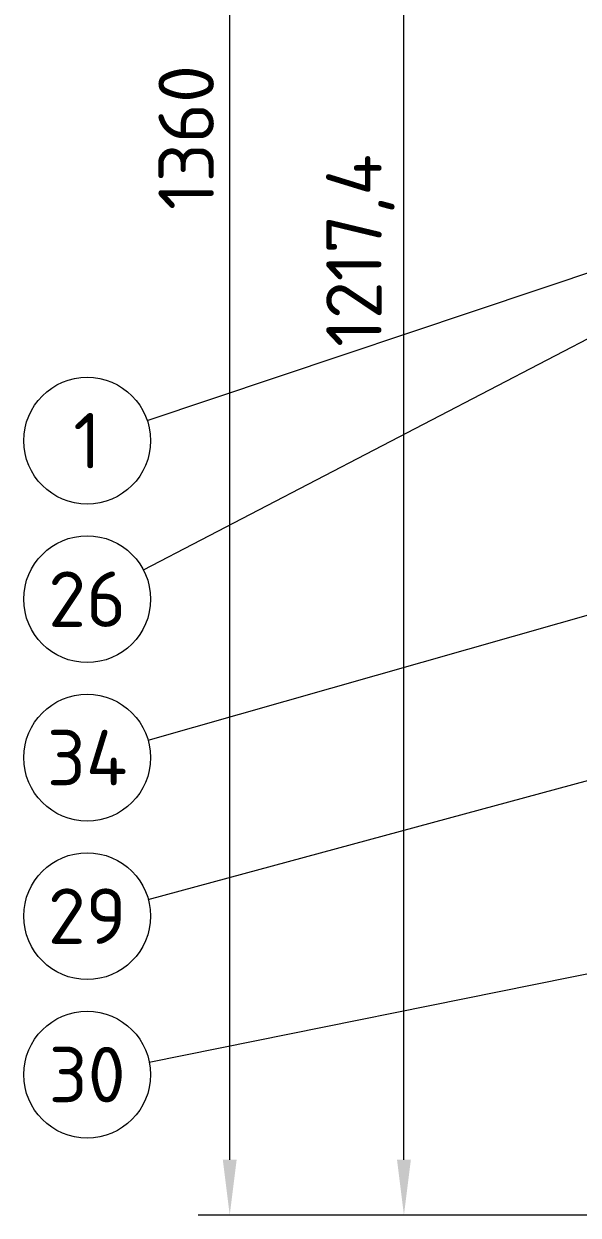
# Model space of a CAD drawing. Header units: millimetres. Extents: x 0 to 2382, y 0 to 420.
# Drawn here: x 89 to 124, y 210 to 285.2 of the extents above; entities that cross this region are included whole.
import ezdxf
from ezdxf.enums import TextEntityAlignment as Align

# ---------------------------------------------------------------- set-up
doc = ezdxf.new("R2010")
doc.units = ezdxf.units.MM
for name, color, linetype, lineweight in [('04-COTA', 3, 'CONTINUOUS', 18), ('06-TEXTO', 7, 'CONTINUOUS', 25), ('08-FINA', 5, 'CONTINUOUS', 18)]:
    doc.layers.add(name, color=color, linetype=linetype, lineweight=lineweight)
doc.styles.add('ISO3098', font='isocpeur.ttf')
doc.dimstyles.new('FLAMA-IRAM', dxfattribs={"dimtxt": 3.5, "dimasz": 3.5, "dimexe": 2, "dimexo": 1.5, "dimgap": 1, "dimtad": 1, "dimdec": 1, "dimtxsty": 'ISO3098', "dimblk": 'IRAM_FLECHA', "dimblk1": 'IRAM_FLECHA', "dimblk2": 'IRAM_FLECHA', "dimcen": 2.5, "dimclrd": 256, "dimclre": 256, "dimclrt": 256, "dimazin": 3, "dimtfac": 1, "dimtmove": 0, "dimatfit": 3, "dimlwd": 18, "dimlwe": 18})

# ---------------------------------------------------------------- blocks, each defined once
blk = doc.blocks.new('IRAM_FLECHA')
blk.add_solid([(0, 0), (-1, 0.125), (-1, -0.125)])

msp = doc.modelspace()

# ---------------------------------------------------------------- linework, layer by layer
at = {"layer": '08-FINA'}
for p, q in [((96.793, 260.14), (145.775, 276.55)), ((96.549, 250.715), (138.2, 272.384)), ((96.847, 239.966), (141.673, 252.749)), ((96.861, 229.914), (131.347, 239.25)), ((96.921, 219.66), (129.787, 226.294))]:
    msp.add_line(p, q, dxfattribs=at)
for centre in [(93, 258.869), (93, 248.869), (93, 238.869), (93, 228.869), (93, 218.869)]:
    msp.add_circle(centre, 4, dxfattribs=at)

# ---------------------------------------------------------------- texts
at = {"layer": '06-TEXTO', "style": 'ISO3098'}
for s, p in [('1', (93, 258.869)), ('26', (93, 248.869)), ('34', (93, 238.869)), ('29', (93, 228.869)), ('30', (93, 218.869))]:
    msp.add_text(s, height=3.5, dxfattribs=at).set_placement(p, align=Align.MIDDLE_CENTER)

# ---------------------------------------------------------------- dimensions: what is measured, and where the dimension line sits
at = {"layer": '04-COTA'}
for base, p1, p2 in [((102, 210), (124, 210), (124, 346)), ((113, 210), (137, 210), (153.5, 331.738))]:
    msp.add_linear_dim(base=base, p1=p1, p2=p2, angle=90, dimstyle='FLAMA-IRAM', override={"dimlfac": 10}, dxfattribs=at).render()

doc.saveas('drawing.dxf')
